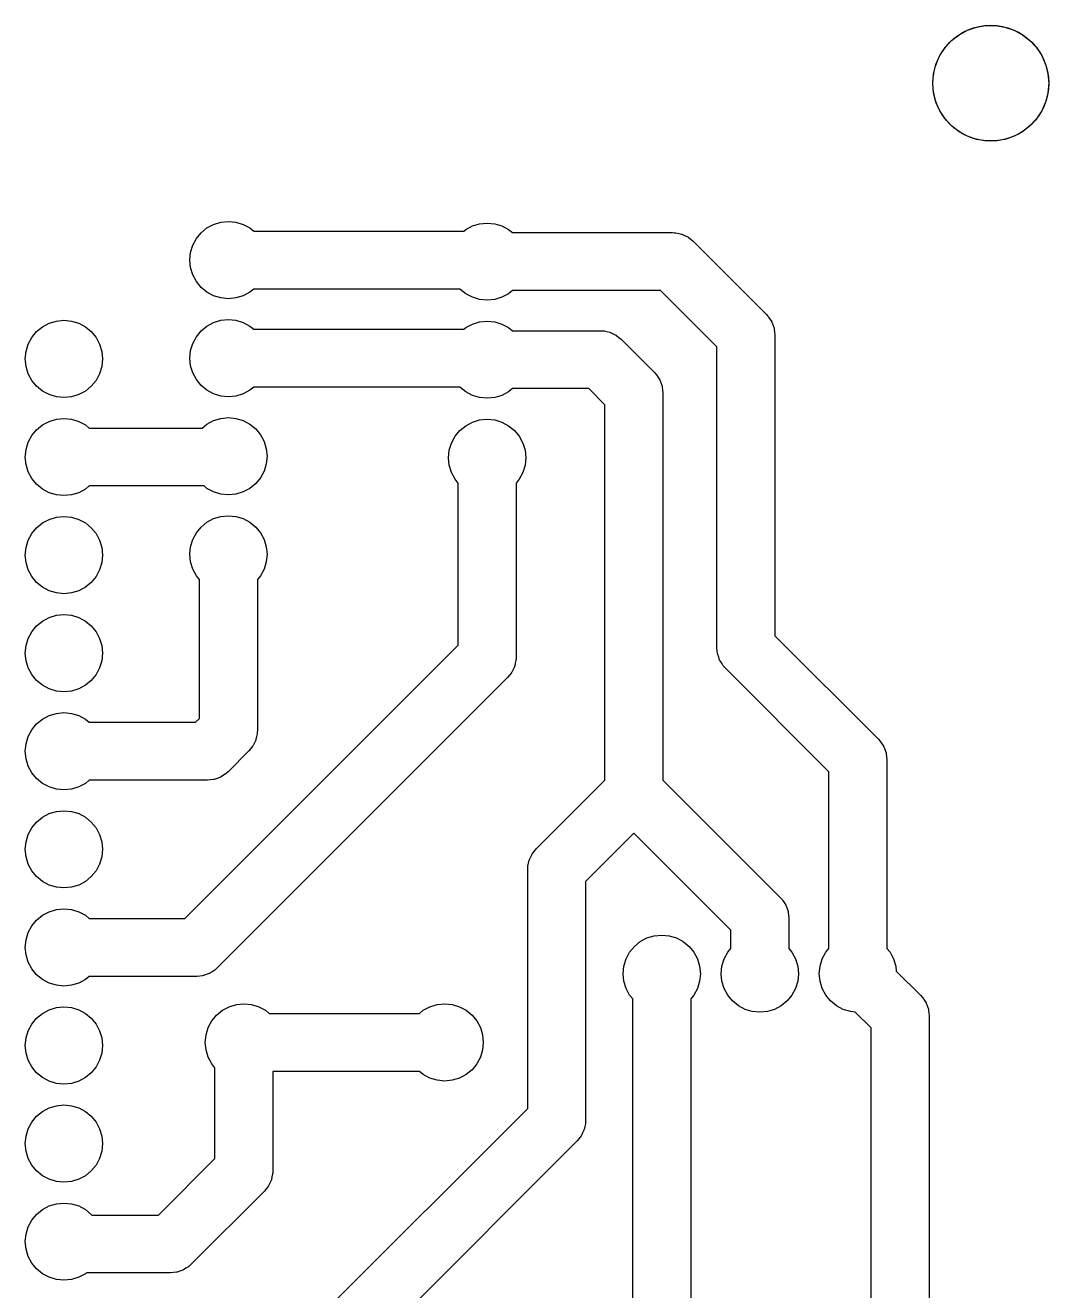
# Model space of a CAD drawing. Extents: x 170.5 to 229.5, y -99.5 to -40.5.
# Drawn here: x 203 to 229.5, y -73.27 to -40.5 of the extents above; entities that cross this region are included whole.
import ezdxf

# ---------------------------------------------------------------- set-up
doc = ezdxf.new("R2010")
doc.units = 0
doc.layers.add('BLACK', color=7, linetype='CONTINUOUS')

msp = doc.modelspace()

# ---------------------------------------------------------------- linework, layer by layer
at = {"layer": 'BLACK', "linetype": 'CONTINUOUS'}
for p, q in [((227.18, -40.7443), (227.397, -40.6263)), ((227.397, -40.6263), (227.632, -40.5459)), ((227.632, -40.5459), (227.876, -40.5051)), ((227.876, -40.5051), (228.124, -40.5051)), ((228.124, -40.5051), (228.368, -40.5459)), ((228.368, -40.5459), (228.603, -40.6263)), ((228.603, -40.6263), (228.82, -40.7443)), ((226.816, -41.0787), (226.984, -40.8964)), ((226.984, -40.8964), (227.18, -40.7443)), ((228.82, -40.7443), (229.016, -40.8964)), ((229.016, -40.8964), (229.184, -41.0787)), ((226.581, -41.513), (226.681, -41.2861)), ((226.681, -41.2861), (226.816, -41.0787)), ((229.184, -41.0787), (229.319, -41.2861)), ((229.319, -41.2861), (229.419, -41.513)), ((226.52, -41.7531), (226.581, -41.513)), ((229.419, -41.513), (229.48, -41.7531)), ((226.5, -42), (226.52, -41.7531)), ((229.48, -41.7531), (229.5, -42)), ((226.52, -42.2469), (226.5, -42)), ((226.581, -42.487), (226.52, -42.2469)), ((229.48, -42.2469), (229.419, -42.487)), ((229.5, -42), (229.48, -42.2469)), ((226.681, -42.7139), (226.581, -42.487)), ((229.419, -42.487), (229.319, -42.7139)), ((226.816, -42.9213), (226.681, -42.7139)), ((226.984, -43.1036), (226.816, -42.9213)), ((229.184, -42.9213), (229.016, -43.1036)), ((229.319, -42.7139), (229.184, -42.9213)), ((227.18, -43.2557), (226.984, -43.1036)), ((227.397, -43.3737), (227.18, -43.2557)), ((228.82, -43.2557), (228.603, -43.3737)), ((229.016, -43.1036), (228.82, -43.2557)), ((227.632, -43.4541), (227.397, -43.3737)), ((227.876, -43.4949), (227.632, -43.4541)), ((228.124, -43.4949), (227.876, -43.4949)), ((228.368, -43.4541), (228.124, -43.4949)), ((228.603, -43.3737), (228.368, -43.4541)), ((207.429, -46.0244), (207.553, -45.8729)), ((207.553, -45.8729), (207.704, -45.7485)), ((207.704, -45.7485), (207.877, -45.6561)), ((207.877, -45.6561), (208.065, -45.5992)), ((208.065, -45.5992), (208.26, -45.58)), ((208.26, -45.58), (208.455, -45.5992)), ((208.455, -45.5992), (208.643, -45.6561)), ((208.643, -45.6561), (208.816, -45.7485)), ((208.816, -45.7485), (208.915, -45.83)), ((208.915, -45.83), (214.354, -45.83)), ((214.354, -45.83), (214.404, -45.7885)), ((214.404, -45.7885), (214.577, -45.6961)), ((214.577, -45.6961), (214.765, -45.6392)), ((214.765, -45.6392), (214.96, -45.62)), ((214.96, -45.62), (215.155, -45.6392)), ((215.155, -45.6392), (215.343, -45.6961)), ((215.343, -45.6961), (215.516, -45.7885)), ((215.516, -45.7885), (215.615, -45.87)), ((215.615, -45.87), (219.76, -45.87)), ((219.76, -45.87), (219.814, -45.8732)), ((219.814, -45.8732), (219.825, -45.8729)), ((219.825, -45.8729), (219.832, -45.8742)), ((219.832, -45.8742), (219.847, -45.8751)), ((219.847, -45.8751), (219.921, -45.8927)), ((207.279, -46.3849), (207.336, -46.1973)), ((207.336, -46.1973), (207.429, -46.0244)), ((219.921, -45.8927), (219.996, -45.9081)), ((219.996, -45.9081), (220.006, -45.9127)), ((220.006, -45.9127), (220.017, -45.9152)), ((220.017, -45.9152), (220.085, -45.9494)), ((220.085, -45.9494), (220.154, -45.9817)), ((220.154, -45.9817), (220.162, -45.9885)), ((220.162, -45.9885), (220.172, -45.9934)), ((220.172, -45.9934), (220.231, -46.0424)), ((220.231, -46.0424), (220.29, -46.0897)), ((220.29, -46.0897), (222.19, -47.9897)), ((207.26, -46.58), (207.279, -46.3849)), ((207.279, -46.7751), (207.26, -46.58)), ((207.336, -46.9627), (207.279, -46.7751)), ((207.429, -47.1356), (207.336, -46.9627)), ((207.553, -47.2871), (207.429, -47.1356)), ((207.704, -47.4115), (207.553, -47.2871)), ((207.877, -47.5039), (207.704, -47.4115)), ((208.065, -47.5608), (207.877, -47.5039)), ((208.643, -47.5039), (208.455, -47.5608)), ((208.816, -47.4115), (208.643, -47.5039)), ((208.915, -47.33), (208.816, -47.4115)), ((214.256, -47.33), (208.915, -47.33)), ((214.404, -47.4515), (214.256, -47.33)), ((214.577, -47.5439), (214.404, -47.4515)), ((215.516, -47.4515), (215.343, -47.5439)), ((215.615, -47.37), (215.516, -47.4515)), ((219.449, -47.37), (215.615, -47.37)), ((220.91, -48.8307), (219.449, -47.37)), ((208.26, -47.58), (208.065, -47.5608)), ((208.455, -47.5608), (208.26, -47.58)), ((214.765, -47.6008), (214.577, -47.5439)), ((214.96, -47.62), (214.765, -47.6008)), ((215.155, -47.6008), (214.96, -47.62)), ((215.343, -47.5439), (215.155, -47.6008)), ((203.617, -48.2161), (203.805, -48.1592)), ((203.805, -48.1592), (204, -48.14)), ((204, -48.14), (204.195, -48.1592)), ((204.195, -48.1592), (204.383, -48.2161)), ((207.877, -48.1961), (208.065, -48.1392)), ((208.065, -48.1392), (208.26, -48.12)), ((208.26, -48.12), (208.455, -48.1392)), ((208.455, -48.1392), (208.643, -48.1961)), ((214.765, -48.1792), (214.96, -48.16)), ((214.96, -48.16), (215.155, -48.1792)), ((222.19, -47.9897), (222.227, -48.0304)), ((222.227, -48.0304), (222.235, -48.0379)), ((222.235, -48.0379), (222.238, -48.0434)), ((222.238, -48.0434), (222.248, -48.0548)), ((222.248, -48.0548), (222.288, -48.1197)), ((222.288, -48.1197), (222.33, -48.1834)), ((203.169, -48.5844), (203.293, -48.4329)), ((203.293, -48.4329), (203.444, -48.3085)), ((203.444, -48.3085), (203.617, -48.2161)), ((204.383, -48.2161), (204.556, -48.3085)), ((204.556, -48.3085), (204.707, -48.4329)), ((204.707, -48.4329), (204.831, -48.5844)), ((207.429, -48.5644), (207.553, -48.4129)), ((207.553, -48.4129), (207.704, -48.2885)), ((207.704, -48.2885), (207.877, -48.1961)), ((208.643, -48.1961), (208.816, -48.2885)), ((208.816, -48.2885), (208.915, -48.37)), ((208.915, -48.37), (214.354, -48.37)), ((214.354, -48.37), (214.404, -48.3285)), ((214.404, -48.3285), (214.577, -48.2361)), ((214.577, -48.2361), (214.765, -48.1792)), ((215.155, -48.1792), (215.343, -48.2361)), ((215.343, -48.2361), (215.516, -48.3285)), ((215.516, -48.3285), (215.615, -48.41)), ((215.615, -48.41), (217.9, -48.41)), ((217.9, -48.41), (217.954, -48.4132)), ((217.954, -48.4132), (217.965, -48.4129)), ((217.965, -48.4129), (217.972, -48.4142)), ((217.972, -48.4142), (217.987, -48.4151)), ((217.987, -48.4151), (218.061, -48.4327)), ((218.061, -48.4327), (218.136, -48.4481)), ((218.136, -48.4481), (218.146, -48.4527)), ((218.146, -48.4527), (218.157, -48.4552)), ((218.157, -48.4552), (218.225, -48.4894)), ((218.225, -48.4894), (218.294, -48.5217)), ((222.33, -48.1834), (222.334, -48.1937)), ((222.334, -48.1937), (222.34, -48.203)), ((222.34, -48.203), (222.364, -48.2754)), ((222.364, -48.2754), (222.39, -48.347)), ((222.39, -48.347), (222.391, -48.3579)), ((222.391, -48.3579), (222.395, -48.3683)), ((222.395, -48.3683), (222.401, -48.4443)), ((222.401, -48.4443), (222.41, -48.52)), ((203.019, -48.9449), (203.076, -48.7573)), ((203.076, -48.7573), (203.169, -48.5844)), ((204.831, -48.5844), (204.924, -48.7573)), ((204.924, -48.7573), (204.981, -48.9449)), ((207.279, -48.9249), (207.336, -48.7373)), ((207.336, -48.7373), (207.429, -48.5644)), ((218.294, -48.5217), (218.302, -48.5285)), ((218.302, -48.5285), (218.312, -48.5334)), ((218.312, -48.5334), (218.371, -48.5824)), ((218.371, -48.5824), (218.43, -48.6297)), ((218.43, -48.6297), (219.29, -49.4897)), ((222.41, -48.52), (222.41, -56.3093)), ((203, -49.14), (203.019, -48.9449)), ((203.019, -49.3351), (203, -49.14)), ((204.981, -48.9449), (205, -49.14)), ((205, -49.14), (204.981, -49.3351)), ((207.26, -49.12), (207.279, -48.9249)), ((207.279, -49.3151), (207.26, -49.12)), ((220.91, -56.62), (220.91, -48.8307)), ((203.076, -49.5227), (203.019, -49.3351)), ((204.981, -49.3351), (204.924, -49.5227)), ((207.336, -49.5027), (207.279, -49.3151)), ((203.169, -49.6956), (203.076, -49.5227)), ((203.293, -49.8471), (203.169, -49.6956)), ((204.831, -49.6956), (204.707, -49.8471)), ((204.924, -49.5227), (204.831, -49.6956)), ((207.429, -49.6756), (207.336, -49.5027)), ((207.553, -49.8271), (207.429, -49.6756)), ((219.29, -49.4897), (219.327, -49.5304)), ((219.327, -49.5304), (219.335, -49.5379)), ((219.335, -49.5379), (219.338, -49.5434)), ((219.338, -49.5434), (219.348, -49.5548)), ((219.348, -49.5548), (219.388, -49.6197)), ((219.388, -49.6197), (219.43, -49.6834)), ((219.43, -49.6834), (219.434, -49.6937)), ((219.434, -49.6937), (219.44, -49.703)), ((219.44, -49.703), (219.464, -49.7754)), ((219.464, -49.7754), (219.49, -49.847)), ((203.444, -49.9715), (203.293, -49.8471)), ((203.617, -50.0639), (203.444, -49.9715)), ((203.805, -50.1208), (203.617, -50.0639)), ((204, -50.14), (203.805, -50.1208)), ((204.195, -50.1208), (204, -50.14)), ((204.383, -50.0639), (204.195, -50.1208)), ((204.556, -49.9715), (204.383, -50.0639)), ((204.707, -49.8471), (204.556, -49.9715)), ((207.704, -49.9515), (207.553, -49.8271)), ((207.877, -50.0439), (207.704, -49.9515)), ((208.065, -50.1008), (207.877, -50.0439)), ((208.26, -50.12), (208.065, -50.1008)), ((208.455, -50.1008), (208.26, -50.12)), ((208.643, -50.0439), (208.455, -50.1008)), ((208.816, -49.9515), (208.643, -50.0439)), ((208.915, -49.87), (208.816, -49.9515)), ((214.256, -49.87), (208.915, -49.87)), ((214.404, -49.9915), (214.256, -49.87)), ((214.577, -50.0839), (214.404, -49.9915)), ((214.765, -50.1408), (214.577, -50.0839)), ((215.343, -50.0839), (215.155, -50.1408)), ((215.516, -49.9915), (215.343, -50.0839)), ((215.615, -49.91), (215.516, -49.9915)), ((217.589, -49.91), (215.615, -49.91)), ((218.01, -50.3307), (217.589, -49.91)), ((219.49, -49.847), (219.491, -49.8579)), ((219.491, -49.8579), (219.495, -49.8683)), ((219.495, -49.8683), (219.501, -49.9443)), ((219.501, -49.9443), (219.51, -50.02)), ((219.51, -50.02), (219.51, -60.0493)), ((214.96, -50.16), (214.765, -50.1408)), ((215.155, -50.1408), (214.96, -50.16)), ((218.01, -60.0493), (218.01, -50.3307)), ((203.444, -50.8485), (203.617, -50.7561)), ((203.617, -50.7561), (203.805, -50.6992)), ((203.805, -50.6992), (204, -50.68)), ((204, -50.68), (204.195, -50.6992)), ((204.195, -50.6992), (204.383, -50.7561)), ((204.383, -50.7561), (204.556, -50.8485)), ((207.704, -50.8285), (207.877, -50.7361)), ((207.877, -50.7361), (208.065, -50.6792)), ((208.065, -50.6792), (208.26, -50.66)), ((208.26, -50.66), (208.455, -50.6792)), ((208.455, -50.6792), (208.643, -50.7361)), ((208.643, -50.7361), (208.816, -50.8285)), ((214.404, -50.8685), (214.577, -50.7761)), ((214.577, -50.7761), (214.765, -50.7192)), ((214.765, -50.7192), (214.96, -50.7)), ((214.96, -50.7), (215.155, -50.7192)), ((215.155, -50.7192), (215.343, -50.7761)), ((215.343, -50.7761), (215.516, -50.8685)), ((203.169, -51.1244), (203.293, -50.9729)), ((203.293, -50.9729), (203.444, -50.8485)), ((204.556, -50.8485), (204.655, -50.93)), ((204.655, -50.93), (207.581, -50.93)), ((207.581, -50.93), (207.704, -50.8285)), ((208.816, -50.8285), (208.967, -50.9529)), ((208.967, -50.9529), (209.091, -51.1044)), ((209.091, -51.1044), (209.184, -51.2773)), ((214.129, -51.1444), (214.253, -50.9929)), ((214.253, -50.9929), (214.404, -50.8685)), ((215.516, -50.8685), (215.667, -50.9929)), ((215.667, -50.9929), (215.791, -51.1444)), ((203.019, -51.4849), (203.076, -51.2973)), ((203.076, -51.2973), (203.169, -51.1244)), ((209.184, -51.2773), (209.241, -51.4649)), ((213.979, -51.5049), (214.036, -51.3173)), ((214.036, -51.3173), (214.129, -51.1444)), ((215.791, -51.1444), (215.884, -51.3173)), ((215.884, -51.3173), (215.941, -51.5049)), ((203, -51.68), (203.019, -51.4849)), ((203.019, -51.8751), (203, -51.68)), ((209.241, -51.4649), (209.26, -51.66)), ((209.26, -51.66), (209.241, -51.8551)), ((213.96, -51.7), (213.979, -51.5049)), ((213.979, -51.8951), (213.96, -51.7)), ((215.941, -51.5049), (215.96, -51.7)), ((215.96, -51.7), (215.941, -51.8951)), ((203.076, -52.0627), (203.019, -51.8751)), ((203.169, -52.2356), (203.076, -52.0627)), ((209.184, -52.0427), (209.091, -52.2156)), ((209.241, -51.8551), (209.184, -52.0427)), ((214.036, -52.0827), (213.979, -51.8951)), ((214.129, -52.2556), (214.036, -52.0827)), ((215.884, -52.0827), (215.791, -52.2556)), ((215.941, -51.8951), (215.884, -52.0827)), ((203.293, -52.3871), (203.169, -52.2356)), ((203.444, -52.5115), (203.293, -52.3871)), ((204.655, -52.43), (204.556, -52.5115)), ((207.63, -52.43), (204.655, -52.43)), ((207.704, -52.4915), (207.63, -52.43)), ((208.967, -52.3671), (208.816, -52.4915)), ((209.091, -52.2156), (208.967, -52.3671)), ((214.21, -52.3548), (214.129, -52.2556)), ((214.21, -56.5493), (214.21, -52.3548)), ((215.791, -52.2556), (215.71, -52.3548)), ((215.71, -52.3548), (215.71, -56.86)), ((203.617, -52.6039), (203.444, -52.5115)), ((203.805, -52.6608), (203.617, -52.6039)), ((204, -52.68), (203.805, -52.6608)), ((204.195, -52.6608), (204, -52.68)), ((204.383, -52.6039), (204.195, -52.6608)), ((204.556, -52.5115), (204.383, -52.6039)), ((207.877, -52.5839), (207.704, -52.4915)), ((208.065, -52.6408), (207.877, -52.5839)), ((208.26, -52.66), (208.065, -52.6408)), ((208.455, -52.6408), (208.26, -52.66)), ((208.643, -52.5839), (208.455, -52.6408)), ((208.816, -52.4915), (208.643, -52.5839)), ((203.293, -53.5129), (203.444, -53.3885)), ((203.444, -53.3885), (203.617, -53.2961)), ((203.617, -53.2961), (203.805, -53.2392)), ((203.805, -53.2392), (204, -53.22)), ((204, -53.22), (204.195, -53.2392)), ((204.195, -53.2392), (204.383, -53.2961)), ((204.383, -53.2961), (204.556, -53.3885)), ((204.556, -53.3885), (204.707, -53.5129)), ((207.553, -53.4929), (207.704, -53.3685)), ((207.704, -53.3685), (207.877, -53.2761)), ((207.877, -53.2761), (208.065, -53.2192)), ((208.065, -53.2192), (208.26, -53.2)), ((208.26, -53.2), (208.455, -53.2192)), ((208.455, -53.2192), (208.643, -53.2761)), ((208.643, -53.2761), (208.816, -53.3685)), ((208.816, -53.3685), (208.967, -53.4929)), ((203.076, -53.8373), (203.169, -53.6644)), ((203.169, -53.6644), (203.293, -53.5129)), ((204.707, -53.5129), (204.831, -53.6644)), ((204.831, -53.6644), (204.924, -53.8373)), ((207.336, -53.8173), (207.429, -53.6444)), ((207.429, -53.6444), (207.553, -53.4929)), ((208.967, -53.4929), (209.091, -53.6444)), ((209.091, -53.6444), (209.184, -53.8173)), ((203, -54.22), (203.019, -54.0249)), ((203.019, -54.0249), (203.076, -53.8373)), ((204.924, -53.8373), (204.981, -54.0249)), ((204.981, -54.0249), (205, -54.22)), ((207.26, -54.2), (207.279, -54.0049)), ((207.279, -54.0049), (207.336, -53.8173)), ((209.184, -53.8173), (209.241, -54.0049)), ((209.241, -54.0049), (209.26, -54.2)), ((203.019, -54.4151), (203, -54.22)), ((205, -54.22), (204.981, -54.4151)), ((207.279, -54.3951), (207.26, -54.2)), ((207.336, -54.5827), (207.279, -54.3951)), ((209.241, -54.3951), (209.184, -54.5827)), ((209.26, -54.2), (209.241, -54.3951)), ((203.076, -54.6027), (203.019, -54.4151)), ((203.169, -54.7756), (203.076, -54.6027)), ((204.924, -54.6027), (204.831, -54.7756)), ((204.981, -54.4151), (204.924, -54.6027)), ((207.429, -54.7556), (207.336, -54.5827)), ((209.184, -54.5827), (209.091, -54.7556)), ((203.293, -54.9271), (203.169, -54.7756)), ((203.444, -55.0515), (203.293, -54.9271)), ((203.617, -55.1439), (203.444, -55.0515)), ((204.556, -55.0515), (204.383, -55.1439)), ((204.707, -54.9271), (204.556, -55.0515)), ((204.831, -54.7756), (204.707, -54.9271)), ((207.51, -54.8548), (207.429, -54.7556)), ((207.51, -58.4493), (207.51, -54.8548)), ((209.091, -54.7556), (209.01, -54.8548)), ((209.01, -54.8548), (209.01, -58.76)), ((203.805, -55.2008), (203.617, -55.1439)), ((204, -55.22), (203.805, -55.2008)), ((204.195, -55.2008), (204, -55.22)), ((204.383, -55.1439), (204.195, -55.2008)), ((203.293, -56.0529), (203.444, -55.9285)), ((203.444, -55.9285), (203.617, -55.8361)), ((203.617, -55.8361), (203.805, -55.7792)), ((203.805, -55.7792), (204, -55.76)), ((204, -55.76), (204.195, -55.7792)), ((204.195, -55.7792), (204.383, -55.8361)), ((204.383, -55.8361), (204.556, -55.9285)), ((204.556, -55.9285), (204.707, -56.0529)), ((203.076, -56.3773), (203.169, -56.2044)), ((203.169, -56.2044), (203.293, -56.0529)), ((204.707, -56.0529), (204.831, -56.2044)), ((204.831, -56.2044), (204.924, -56.3773)), ((222.41, -56.3093), (225.09, -58.9897)), ((203, -56.76), (203.019, -56.5649)), ((203.019, -56.5649), (203.076, -56.3773)), ((204.924, -56.3773), (204.981, -56.5649)), ((204.981, -56.5649), (205, -56.76)), ((207.129, -63.63), (214.21, -56.5493)), ((220.919, -56.6957), (220.91, -56.62)), ((203.019, -56.9551), (203, -56.76)), ((203.076, -57.1427), (203.019, -56.9551)), ((204.981, -56.9551), (204.924, -57.1427)), ((205, -56.76), (204.981, -56.9551)), ((215.705, -56.9471), (215.687, -57.0213)), ((215.706, -56.9318), (215.705, -56.9471)), ((215.707, -56.9254), (215.706, -56.9318)), ((215.71, -56.86), (215.707, -56.9145)), ((215.707, -56.9145), (215.707, -56.9254)), ((220.925, -56.7717), (220.919, -56.6957)), ((220.929, -56.7821), (220.925, -56.7717)), ((220.93, -56.793), (220.929, -56.7821)), ((220.956, -56.8646), (220.93, -56.793)), ((220.98, -56.937), (220.956, -56.8646)), ((220.986, -56.9463), (220.98, -56.937)), ((220.99, -56.9566), (220.986, -56.9463)), ((221.032, -57.0203), (220.99, -56.9566)), ((203.169, -57.3156), (203.076, -57.1427)), ((203.293, -57.4671), (203.169, -57.3156)), ((204.831, -57.3156), (204.707, -57.4671)), ((204.924, -57.1427), (204.831, -57.3156)), ((215.538, -57.3305), (215.49, -57.3903)), ((215.587, -57.2721), (215.538, -57.3305)), ((215.592, -57.2623), (215.587, -57.2721)), ((215.598, -57.2537), (215.592, -57.2623)), ((215.631, -57.1846), (215.598, -57.2537)), ((215.665, -57.1165), (215.631, -57.1846)), ((215.667, -57.1058), (215.665, -57.1165)), ((215.672, -57.0959), (215.667, -57.1058)), ((215.687, -57.0213), (215.672, -57.0959)), ((221.072, -57.0852), (221.032, -57.0203)), ((221.082, -57.0966), (221.072, -57.0852)), ((221.085, -57.1021), (221.082, -57.0966)), ((221.093, -57.1096), (221.085, -57.1021)), ((221.13, -57.1503), (221.093, -57.1096)), ((223.81, -59.8307), (221.13, -57.1503)), ((203.444, -57.5915), (203.293, -57.4671)), ((203.617, -57.6839), (203.444, -57.5915)), ((204.556, -57.5915), (204.383, -57.6839)), ((204.707, -57.4671), (204.556, -57.5915)), ((215.49, -57.3903), (207.97, -64.9103)), ((203.805, -57.7408), (203.617, -57.6839)), ((204, -57.76), (203.805, -57.7408)), ((204.195, -57.7408), (204, -57.76)), ((204.383, -57.6839), (204.195, -57.7408)), ((203.617, -58.3761), (203.805, -58.3192)), ((203.805, -58.3192), (204, -58.3)), ((204, -58.3), (204.195, -58.3192)), ((204.195, -58.3192), (204.383, -58.3761)), ((203.169, -58.7444), (203.293, -58.5929)), ((203.293, -58.5929), (203.444, -58.4685)), ((203.444, -58.4685), (203.617, -58.3761)), ((204.383, -58.3761), (204.556, -58.4685)), ((204.556, -58.4685), (204.655, -58.55)), ((204.655, -58.55), (207.409, -58.55)), ((207.409, -58.55), (207.51, -58.4493)), ((203.019, -59.1049), (203.076, -58.9173)), ((203.076, -58.9173), (203.169, -58.7444)), ((208.987, -58.9213), (208.972, -58.9959)), ((209.005, -58.8471), (208.987, -58.9213)), ((209.006, -58.8318), (209.005, -58.8471)), ((209.007, -58.8254), (209.006, -58.8318)), ((209.01, -58.76), (209.007, -58.8145)), ((209.007, -58.8145), (209.007, -58.8254)), ((203, -59.3), (203.019, -59.1049)), ((203.019, -59.4951), (203, -59.3)), ((208.79, -59.2903), (208.25, -59.8303)), ((208.838, -59.2305), (208.79, -59.2903)), ((208.887, -59.1721), (208.838, -59.2305)), ((208.892, -59.1623), (208.887, -59.1721)), ((208.898, -59.1537), (208.892, -59.1623)), ((208.931, -59.0846), (208.898, -59.1537)), ((208.965, -59.0165), (208.931, -59.0846)), ((208.967, -59.0058), (208.965, -59.0165)), ((208.972, -58.9959), (208.967, -59.0058)), ((225.09, -58.9897), (225.127, -59.0304)), ((225.127, -59.0304), (225.135, -59.0379)), ((225.135, -59.0379), (225.138, -59.0434)), ((225.138, -59.0434), (225.148, -59.0548)), ((225.148, -59.0548), (225.188, -59.1197)), ((225.188, -59.1197), (225.23, -59.1834)), ((225.23, -59.1834), (225.234, -59.1937)), ((225.234, -59.1937), (225.24, -59.203)), ((225.24, -59.203), (225.264, -59.2754)), ((225.264, -59.2754), (225.29, -59.347)), ((203.076, -59.6827), (203.019, -59.4951)), ((225.29, -59.347), (225.291, -59.3579)), ((225.291, -59.3579), (225.295, -59.3683)), ((225.295, -59.3683), (225.301, -59.4443)), ((225.301, -59.4443), (225.31, -59.52)), ((225.31, -59.52), (225.31, -64.4052)), ((203.169, -59.8556), (203.076, -59.6827)), ((203.293, -60.0071), (203.169, -59.8556)), ((208.12, -59.9283), (208.057, -59.9702)), ((208.185, -59.8883), (208.12, -59.9283)), ((208.197, -59.8781), (208.185, -59.8883)), ((208.202, -59.8745), (208.197, -59.8781)), ((208.21, -59.8666), (208.202, -59.8745)), ((208.25, -59.8303), (208.21, -59.8666)), ((223.81, -64.4052), (223.81, -59.8307)), ((203.444, -60.1315), (203.293, -60.0071)), ((203.617, -60.2239), (203.444, -60.1315)), ((203.805, -60.2808), (203.617, -60.2239)), ((204, -60.3), (203.805, -60.2808)), ((204.195, -60.2808), (204, -60.3)), ((204.383, -60.2239), (204.195, -60.2808)), ((204.556, -60.1315), (204.383, -60.2239)), ((204.655, -60.05), (204.556, -60.1315)), ((207.72, -60.05), (204.655, -60.05)), ((207.796, -60.0411), (207.72, -60.05)), ((207.872, -60.0345), (207.796, -60.0411)), ((207.882, -60.0311), (207.872, -60.0345)), ((207.893, -60.0298), (207.882, -60.0311)), ((207.965, -60.0037), (207.893, -60.0298)), ((208.037, -59.9797), (207.965, -60.0037)), ((208.046, -59.974), (208.037, -59.9797)), ((208.057, -59.9702), (208.046, -59.974)), ((216.23, -61.8297), (218.01, -60.0493)), ((219.51, -60.0493), (222.55, -63.0897)), ((203.444, -61.0085), (203.617, -60.9161)), ((203.617, -60.9161), (203.805, -60.8592)), ((203.805, -60.8592), (204, -60.84)), ((204, -60.84), (204.195, -60.8592)), ((204.195, -60.8592), (204.383, -60.9161)), ((204.383, -60.9161), (204.556, -61.0085)), ((203.169, -61.2844), (203.293, -61.1329)), ((203.293, -61.1329), (203.444, -61.0085)), ((204.556, -61.0085), (204.707, -61.1329)), ((204.707, -61.1329), (204.831, -61.2844)), ((203.019, -61.6449), (203.076, -61.4573)), ((203.076, -61.4573), (203.169, -61.2844)), ((204.831, -61.2844), (204.924, -61.4573)), ((204.924, -61.4573), (204.981, -61.6449)), ((218.76, -61.4207), (217.51, -62.6707)), ((221.27, -63.9307), (218.76, -61.4207)), ((203, -61.84), (203.019, -61.6449)), ((203.019, -62.0351), (203, -61.84)), ((204.981, -61.6449), (205, -61.84)), ((205, -61.84), (204.981, -62.0351)), ((216.133, -61.9479), (216.182, -61.8895)), ((216.182, -61.8895), (216.23, -61.8297)), ((203.076, -62.2227), (203.019, -62.0351)), ((203.169, -62.3956), (203.076, -62.2227)), ((204.924, -62.2227), (204.831, -62.3956)), ((204.981, -62.0351), (204.924, -62.2227)), ((216.015, -62.2729), (216.033, -62.1987)), ((216.033, -62.1987), (216.048, -62.1241)), ((216.048, -62.1241), (216.053, -62.1142)), ((216.053, -62.1142), (216.055, -62.1035)), ((216.055, -62.1035), (216.089, -62.0354)), ((216.089, -62.0354), (216.122, -61.9663)), ((216.122, -61.9663), (216.128, -61.9577)), ((216.128, -61.9577), (216.133, -61.9479)), ((203.293, -62.5471), (203.169, -62.3956)), ((203.444, -62.6715), (203.293, -62.5471)), ((204.707, -62.5471), (204.556, -62.6715)), ((204.831, -62.3956), (204.707, -62.5471)), ((216.01, -62.36), (216.013, -62.3055)), ((216.01, -68.5493), (216.01, -62.36)), ((216.013, -62.2946), (216.014, -62.2882)), ((216.013, -62.3055), (216.013, -62.2946)), ((216.014, -62.2882), (216.015, -62.2729)), ((203.617, -62.7639), (203.444, -62.6715)), ((203.805, -62.8208), (203.617, -62.7639)), ((204, -62.84), (203.805, -62.8208)), ((204.195, -62.8208), (204, -62.84)), ((204.383, -62.7639), (204.195, -62.8208)), ((204.556, -62.6715), (204.383, -62.7639)), ((217.51, -62.6707), (217.51, -68.86)), ((222.55, -63.0897), (222.587, -63.1304)), ((222.587, -63.1304), (222.595, -63.1379)), ((222.595, -63.1379), (222.598, -63.1434)), ((222.598, -63.1434), (222.608, -63.1548)), ((222.608, -63.1548), (222.648, -63.2197)), ((222.648, -63.2197), (222.69, -63.2834)), ((203.293, -63.6729), (203.444, -63.5485)), ((203.444, -63.5485), (203.617, -63.4561)), ((203.617, -63.4561), (203.805, -63.3992)), ((203.805, -63.3992), (204, -63.38)), ((204, -63.38), (204.195, -63.3992)), ((204.195, -63.3992), (204.383, -63.4561)), ((204.383, -63.4561), (204.556, -63.5485)), ((204.556, -63.5485), (204.655, -63.63)), ((222.69, -63.2834), (222.694, -63.2937)), ((222.694, -63.2937), (222.7, -63.303)), ((222.7, -63.303), (222.724, -63.3754)), ((222.724, -63.3754), (222.75, -63.447)), ((222.75, -63.447), (222.751, -63.4579)), ((222.751, -63.4579), (222.755, -63.4683)), ((222.755, -63.4683), (222.761, -63.5443)), ((222.761, -63.5443), (222.77, -63.62)), ((203.076, -63.9973), (203.169, -63.8244)), ((203.169, -63.8244), (203.293, -63.6729)), ((204.655, -63.63), (207.129, -63.63)), ((222.77, -63.62), (222.77, -64.4052)), ((203, -64.38), (203.019, -64.1849)), ((203.019, -64.1849), (203.076, -63.9973)), ((218.773, -64.3529), (218.924, -64.2285)), ((218.924, -64.2285), (219.097, -64.1361)), ((219.097, -64.1361), (219.285, -64.0792)), ((219.285, -64.0792), (219.48, -64.06)), ((219.48, -64.06), (219.675, -64.0792)), ((219.675, -64.0792), (219.863, -64.1361)), ((219.863, -64.1361), (220.036, -64.2285)), ((220.036, -64.2285), (220.187, -64.3529)), ((221.27, -64.4052), (221.27, -63.9307)), ((203.019, -64.5751), (203, -64.38)), ((218.556, -64.6773), (218.649, -64.5044)), ((218.649, -64.5044), (218.773, -64.3529)), ((220.187, -64.3529), (220.311, -64.5044)), ((220.311, -64.5044), (220.404, -64.6773)), ((221.096, -64.6773), (221.189, -64.5044)), ((221.189, -64.5044), (221.27, -64.4052)), ((222.77, -64.4052), (222.851, -64.5044)), ((222.851, -64.5044), (222.944, -64.6773)), ((223.636, -64.6773), (223.729, -64.5044)), ((223.729, -64.5044), (223.81, -64.4052)), ((225.31, -64.4052), (225.391, -64.5044)), ((225.391, -64.5044), (225.484, -64.6773)), ((203.076, -64.7627), (203.019, -64.5751)), ((203.169, -64.9356), (203.076, -64.7627)), ((218.48, -65.06), (218.499, -64.8649)), ((218.499, -64.8649), (218.556, -64.6773)), ((220.404, -64.6773), (220.461, -64.8649)), ((220.461, -64.8649), (220.48, -65.06)), ((221.02, -65.06), (221.039, -64.8649)), ((221.039, -64.8649), (221.096, -64.6773)), ((222.944, -64.6773), (223.001, -64.8649)), ((223.001, -64.8649), (223.02, -65.06)), ((223.56, -65.06), (223.579, -64.8649)), ((223.579, -64.8649), (223.636, -64.6773)), ((225.484, -64.6773), (225.541, -64.8649)), ((225.541, -64.8649), (225.553, -64.9927)), ((203.293, -65.0871), (203.169, -64.9356)), ((203.444, -65.2115), (203.293, -65.0871)), ((203.617, -65.3039), (203.444, -65.2115)), ((204.556, -65.2115), (204.383, -65.3039)), ((204.655, -65.13), (204.556, -65.2115)), ((207.44, -65.13), (204.655, -65.13)), ((207.516, -65.1211), (207.44, -65.13)), ((207.592, -65.1145), (207.516, -65.1211)), ((207.602, -65.1111), (207.592, -65.1145)), ((207.613, -65.1098), (207.602, -65.1111)), ((207.685, -65.0837), (207.613, -65.1098)), ((207.757, -65.0597), (207.685, -65.0837)), ((207.766, -65.054), (207.757, -65.0597)), ((207.777, -65.0502), (207.766, -65.054)), ((207.84, -65.0083), (207.777, -65.0502)), ((207.905, -64.9683), (207.84, -65.0083)), ((207.917, -64.9581), (207.905, -64.9683)), ((207.922, -64.9545), (207.917, -64.9581)), ((207.93, -64.9466), (207.922, -64.9545)), ((207.97, -64.9103), (207.93, -64.9466)), ((218.499, -65.2551), (218.48, -65.06)), ((220.48, -65.06), (220.461, -65.2551)), ((221.039, -65.2551), (221.02, -65.06)), ((223.02, -65.06), (223.001, -65.2551)), ((223.579, -65.2551), (223.56, -65.06)), ((225.553, -64.9927), (226.185, -65.6246)), ((203.805, -65.3608), (203.617, -65.3039)), ((204, -65.38), (203.805, -65.3608)), ((204.195, -65.3608), (204, -65.38)), ((204.383, -65.3039), (204.195, -65.3608)), ((218.556, -65.4427), (218.499, -65.2551)), ((218.649, -65.6156), (218.556, -65.4427)), ((220.404, -65.4427), (220.311, -65.6156)), ((220.461, -65.2551), (220.404, -65.4427)), ((221.096, -65.4427), (221.039, -65.2551)), ((221.189, -65.6156), (221.096, -65.4427)), ((222.944, -65.4427), (222.851, -65.6156)), ((223.001, -65.2551), (222.944, -65.4427)), ((223.636, -65.4427), (223.579, -65.2551)), ((223.729, -65.6156), (223.636, -65.4427)), ((208.277, -65.9161), (208.465, -65.8592)), ((208.465, -65.8592), (208.66, -65.84)), ((208.66, -65.84), (208.855, -65.8592)), ((208.855, -65.8592), (209.043, -65.9161)), ((213.477, -65.9161), (213.665, -65.8592)), ((213.665, -65.8592), (213.86, -65.84)), ((213.86, -65.84), (214.055, -65.8592)), ((214.055, -65.8592), (214.243, -65.9161)), ((218.73, -65.7148), (218.649, -65.6156)), ((218.73, -76.1293), (218.73, -65.7148)), ((220.311, -65.6156), (220.23, -65.7148)), ((220.23, -65.7148), (220.23, -76.44)), ((221.313, -65.7671), (221.189, -65.6156)), ((221.464, -65.8915), (221.313, -65.7671)), ((222.727, -65.7671), (222.576, -65.8915)), ((222.851, -65.6156), (222.727, -65.7671)), ((223.853, -65.7671), (223.729, -65.6156)), ((224.004, -65.8915), (223.853, -65.7671)), ((226.185, -65.6246), (226.221, -65.6653)), ((226.221, -65.6653), (226.229, -65.6728)), ((226.229, -65.6728), (226.233, -65.6783)), ((226.233, -65.6783), (226.243, -65.6897)), ((226.243, -65.6897), (226.283, -65.7546)), ((226.283, -65.7546), (226.325, -65.8183)), ((226.325, -65.8183), (226.329, -65.8286)), ((226.329, -65.8286), (226.335, -65.8379)), ((226.335, -65.8379), (226.359, -65.9103)), ((203.293, -66.2129), (203.444, -66.0885)), ((203.444, -66.0885), (203.617, -65.9961)), ((203.617, -65.9961), (203.805, -65.9392)), ((203.805, -65.9392), (204, -65.92)), ((204, -65.92), (204.195, -65.9392)), ((204.195, -65.9392), (204.383, -65.9961)), ((204.383, -65.9961), (204.556, -66.0885)), ((204.556, -66.0885), (204.707, -66.2129)), ((207.829, -66.2844), (207.953, -66.1329)), ((207.953, -66.1329), (208.104, -66.0085)), ((208.104, -66.0085), (208.277, -65.9161)), ((209.043, -65.9161), (209.216, -66.0085)), ((209.216, -66.0085), (209.315, -66.09)), ((209.315, -66.09), (213.205, -66.09)), ((213.205, -66.09), (213.304, -66.0085)), ((213.304, -66.0085), (213.477, -65.9161)), ((214.243, -65.9161), (214.416, -66.0085)), ((214.416, -66.0085), (214.567, -66.1329)), ((214.567, -66.1329), (214.691, -66.2844)), ((221.637, -65.9839), (221.464, -65.8915)), ((221.825, -66.0408), (221.637, -65.9839)), ((222.02, -66.06), (221.825, -66.0408)), ((222.215, -66.0408), (222.02, -66.06)), ((222.403, -65.9839), (222.215, -66.0408)), ((222.576, -65.8915), (222.403, -65.9839)), ((224.177, -65.9839), (224.004, -65.8915)), ((224.365, -66.0408), (224.177, -65.9839)), ((224.493, -66.0534), (224.365, -66.0408)), ((224.905, -66.4655), (224.493, -66.0534)), ((226.359, -65.9103), (226.385, -65.9819)), ((226.385, -65.9819), (226.386, -65.9928)), ((226.386, -65.9928), (226.389, -66.0032)), ((226.389, -66.0032), (226.396, -66.0791)), ((226.396, -66.0791), (226.405, -66.1549)), ((226.405, -66.1549), (226.405, -88.0452)), ((203.076, -66.5373), (203.169, -66.3644)), ((203.169, -66.3644), (203.293, -66.2129)), ((204.707, -66.2129), (204.831, -66.3644)), ((204.831, -66.3644), (204.924, -66.5373)), ((207.679, -66.6449), (207.736, -66.4573)), ((207.736, -66.4573), (207.829, -66.2844)), ((214.691, -66.2844), (214.784, -66.4573)), ((214.784, -66.4573), (214.841, -66.6449)), ((224.905, -88.0452), (224.905, -66.4655)), ((203, -66.92), (203.019, -66.7249)), ((203.019, -66.7249), (203.076, -66.5373)), ((204.924, -66.5373), (204.981, -66.7249)), ((204.981, -66.7249), (205, -66.92)), ((207.66, -66.84), (207.679, -66.6449)), ((207.679, -67.0351), (207.66, -66.84)), ((214.841, -66.6449), (214.86, -66.84)), ((214.86, -66.84), (214.841, -67.0351)), ((203.019, -67.1151), (203, -66.92)), ((203.076, -67.3027), (203.019, -67.1151)), ((204.981, -67.1151), (204.924, -67.3027)), ((205, -66.92), (204.981, -67.1151)), ((207.736, -67.2227), (207.679, -67.0351)), ((214.841, -67.0351), (214.784, -67.2227)), ((203.169, -67.4756), (203.076, -67.3027)), ((203.293, -67.6271), (203.169, -67.4756)), ((204.831, -67.4756), (204.707, -67.6271)), ((204.924, -67.3027), (204.831, -67.4756)), ((207.829, -67.3956), (207.736, -67.2227)), ((207.91, -67.4948), (207.829, -67.3956)), ((207.91, -69.8493), (207.91, -67.4948)), ((214.691, -67.3956), (214.567, -67.5471)), ((214.784, -67.2227), (214.691, -67.3956)), ((203.444, -67.7515), (203.293, -67.6271)), ((203.617, -67.8439), (203.444, -67.7515)), ((204.556, -67.7515), (204.383, -67.8439)), ((204.707, -67.6271), (204.556, -67.7515)), ((213.205, -67.59), (209.41, -67.59)), ((209.41, -67.59), (209.41, -70.16)), ((213.304, -67.6715), (213.205, -67.59)), ((213.477, -67.7639), (213.304, -67.6715)), ((213.665, -67.8208), (213.477, -67.7639)), ((213.86, -67.84), (213.665, -67.8208)), ((214.055, -67.8208), (213.86, -67.84)), ((214.243, -67.7639), (214.055, -67.8208)), ((214.416, -67.6715), (214.243, -67.7639)), ((214.567, -67.5471), (214.416, -67.6715)), ((203.805, -67.9008), (203.617, -67.8439)), ((204, -67.92), (203.805, -67.9008)), ((204.195, -67.9008), (204, -67.92)), ((204.383, -67.8439), (204.195, -67.9008)), ((203.617, -68.5361), (203.805, -68.4792)), ((203.805, -68.4792), (204, -68.46)), ((204, -68.46), (204.195, -68.4792)), ((204.195, -68.4792), (204.383, -68.5361)), ((203.169, -68.9044), (203.293, -68.7529)), ((203.293, -68.7529), (203.444, -68.6285)), ((203.444, -68.6285), (203.617, -68.5361)), ((204.383, -68.5361), (204.556, -68.6285)), ((204.556, -68.6285), (204.707, -68.7529)), ((204.707, -68.7529), (204.831, -68.9044)), ((210.73, -73.8297), (216.01, -68.5493)), ((203.019, -69.2649), (203.076, -69.0773)), ((203.076, -69.0773), (203.169, -68.9044)), ((204.831, -68.9044), (204.924, -69.0773)), ((204.924, -69.0773), (204.981, -69.2649)), ((217.465, -69.1165), (217.431, -69.1846)), ((217.467, -69.1058), (217.465, -69.1165)), ((217.472, -69.0959), (217.467, -69.1058)), ((217.487, -69.0213), (217.472, -69.0959)), ((217.505, -68.9471), (217.487, -69.0213)), ((217.506, -68.9318), (217.505, -68.9471)), ((217.507, -68.9254), (217.506, -68.9318)), ((217.51, -68.86), (217.507, -68.9145)), ((217.507, -68.9145), (217.507, -68.9254)), ((203, -69.46), (203.019, -69.2649)), ((203.019, -69.6551), (203, -69.46)), ((204.981, -69.2649), (205, -69.46)), ((205, -69.46), (204.981, -69.6551)), ((217.29, -69.3903), (212.01, -74.6707)), ((217.338, -69.3305), (217.29, -69.3903)), ((217.387, -69.2721), (217.338, -69.3305)), ((217.392, -69.2623), (217.387, -69.2721)), ((217.398, -69.2537), (217.392, -69.2623)), ((217.431, -69.1846), (217.398, -69.2537)), ((203.076, -69.8427), (203.019, -69.6551)), ((204.981, -69.6551), (204.924, -69.8427)), ((203.169, -70.0156), (203.076, -69.8427)), ((203.293, -70.1671), (203.169, -70.0156)), ((204.831, -70.0156), (204.707, -70.1671)), ((204.924, -69.8427), (204.831, -70.0156)), ((206.449, -71.31), (207.91, -69.8493)), ((203.444, -70.2915), (203.293, -70.1671)), ((203.617, -70.3839), (203.444, -70.2915)), ((203.805, -70.4408), (203.617, -70.3839)), ((204, -70.46), (203.805, -70.4408)), ((204.195, -70.4408), (204, -70.46)), ((204.383, -70.3839), (204.195, -70.4408)), ((204.556, -70.2915), (204.383, -70.3839)), ((204.707, -70.1671), (204.556, -70.2915)), ((209.365, -70.4165), (209.331, -70.4846)), ((209.367, -70.4058), (209.365, -70.4165)), ((209.372, -70.3959), (209.367, -70.4058)), ((209.387, -70.3213), (209.372, -70.3959)), ((209.405, -70.2471), (209.387, -70.3213)), ((209.406, -70.2318), (209.405, -70.2471)), ((209.407, -70.2254), (209.406, -70.2318)), ((209.41, -70.16), (209.407, -70.2145)), ((209.407, -70.2145), (209.407, -70.2254)), ((209.19, -70.6903), (207.29, -72.5903)), ((209.238, -70.6305), (209.19, -70.6903)), ((209.287, -70.5721), (209.238, -70.6305)), ((209.292, -70.5623), (209.287, -70.5721)), ((209.298, -70.5537), (209.292, -70.5623)), ((209.331, -70.4846), (209.298, -70.5537)), ((203.444, -71.1685), (203.617, -71.0761)), ((203.617, -71.0761), (203.805, -71.0192)), ((203.805, -71.0192), (204, -71)), ((204, -71), (204.195, -71.0192)), ((204.195, -71.0192), (204.383, -71.0761)), ((204.383, -71.0761), (204.556, -71.1685)), ((203.169, -71.4444), (203.293, -71.2929)), ((203.293, -71.2929), (203.444, -71.1685)), ((204.556, -71.1685), (204.707, -71.2929)), ((204.707, -71.2929), (204.721, -71.31)), ((204.721, -71.31), (206.449, -71.31)), ((203.019, -71.8049), (203.076, -71.6173)), ((203.076, -71.6173), (203.169, -71.4444)), ((203, -72), (203.019, -71.8049)), ((203.019, -72.1951), (203, -72)), ((203.076, -72.3827), (203.019, -72.1951)), ((203.169, -72.5556), (203.076, -72.3827)), ((203.293, -72.7071), (203.169, -72.5556)), ((203.444, -72.8315), (203.293, -72.7071)), ((207.077, -72.7397), (207.005, -72.7637)), ((207.086, -72.734), (207.077, -72.7397)), ((207.097, -72.7302), (207.086, -72.734)), ((207.16, -72.6883), (207.097, -72.7302)), ((207.225, -72.6483), (207.16, -72.6883)), ((207.237, -72.6381), (207.225, -72.6483)), ((207.242, -72.6345), (207.237, -72.6381)), ((207.25, -72.6266), (207.242, -72.6345)), ((207.29, -72.5903), (207.25, -72.6266)), ((203.617, -72.9239), (203.444, -72.8315)), ((203.805, -72.9808), (203.617, -72.9239)), ((204, -73), (203.805, -72.9808)), ((204.195, -72.9808), (204, -73)), ((204.383, -72.9239), (204.195, -72.9808)), ((204.556, -72.8315), (204.383, -72.9239)), ((204.582, -72.81), (204.556, -72.8315)), ((206.76, -72.81), (204.582, -72.81)), ((206.836, -72.8011), (206.76, -72.81)), ((206.912, -72.7945), (206.836, -72.8011)), ((206.922, -72.7911), (206.912, -72.7945)), ((206.933, -72.7898), (206.922, -72.7911)), ((207.005, -72.7637), (206.933, -72.7898))]:
    msp.add_line(p, q, dxfattribs=at)
at = {"layer": 'BLACK'}
msp.add_circle((228, -42), 1.5, dxfattribs=at)

doc.saveas('drawing.dxf')
